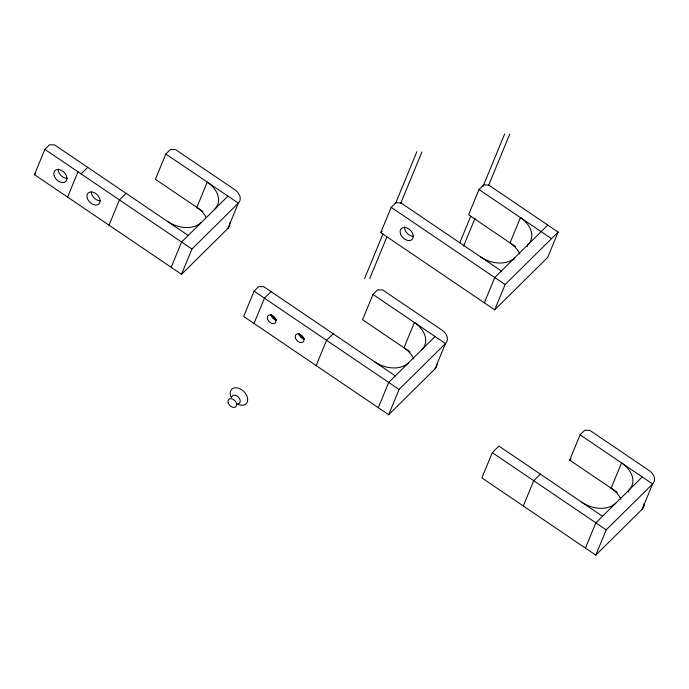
<?xml version="1.0" encoding="UTF-8"?>
<svg xmlns="http://www.w3.org/2000/svg" width="689" height="689" viewBox="0 0 689 689"><rect width="100%" height="100%" fill="white"/><g stroke="black" fill="none" stroke-linecap="round" stroke-linejoin="round"><path stroke-width="1.03" d="M202.885 211.471L155.413 179.295L165.825 154.017L170.467 149.427L175.566 149.573L234.596 189.587A12.781 8.957 22.4 0 1 238.325 203.16L227.913 228.438L181.517 274.325L34.45 174.644L44.871 149.367L49.505 144.776L54.603 144.914L188.209 235.474M67.591 197.106L78.012 171.828M109.017 225.191L119.438 199.913L126.07 193.351M171.165 267.306L181.586 242.028L227.973 196.141M181.517 274.325L191.938 249.048L238.325 203.16L165.825 154.017M395.348 375.875L263.818 286.719L258.719 286.581L254.077 291.171L243.665 316.449L388.665 414.726L435.052 368.83L445.473 343.561A12.781 8.957 22.4 0 0 441.744 329.979L382.705 289.966L377.606 289.828L372.973 294.418L362.552 319.696L410.024 351.872M254.017 323.468L264.438 298.191L271.061 291.636M316.165 365.583L326.577 340.306L333.209 333.752M515.639 246.688L468.589 214.804L479.001 189.527L483.644 184.936L488.742 185.074L558.133 232.107L547.712 257.385L494.693 309.835L380.767 232.615L391.188 207.337L395.822 202.747L400.92 202.885L501.385 270.975M364.567 278.571L382.955 233.967M395.624 203.238L416.871 151.692M369.666 278.718L386.83 237.076M400.722 203.376L421.969 151.83M378.304 407.707L388.725 382.429L435.112 336.533M388.665 414.726L399.077 389.449L445.473 343.561L372.973 294.418M459.744 242.924L470.776 216.157M483.032 186.418L504.692 133.873M463.611 246.033L475.057 218.275M488.535 185.565L509.782 134.019M513.839 259.813L514.64 257.867A25.553 17.914 22.4 0 1 480.672 256.937M494.693 309.835L505.115 284.557L558.133 232.107M527.094 246.696L527.895 244.759A25.553 17.914 22.4 0 0 520.436 217.603L510.015 242.881A25.553 17.914 22.4 0 1 519.825 254.008M602.496 516.268L498.922 446.076L492.291 452.63L481.878 477.908L595.804 555.127L642.191 509.231L652.612 483.954A12.781 8.957 22.4 0 0 648.883 470.38L589.844 430.367L584.754 430.229L580.112 434.819L569.691 460.097L617.163 492.273M523.304 505.984L533.725 480.707L540.348 474.153M585.443 548.108L595.864 522.83L642.251 476.934M595.804 555.127L606.225 529.85L652.612 483.954L580.112 434.819M628.196 491.989L628.997 490.051A25.553 17.914 22.4 0 0 621.547 462.896L611.126 488.174A25.553 17.914 22.4 0 1 620.935 499.301M34.45 174.644L35.776 173.335M81.121 173.938L87.744 167.384M380.767 232.615L382.094 231.297M547.772 225.088L494.754 277.538L484.341 302.807L484.755 302.402M569.691 460.097L571.017 458.779M479.001 189.527L551.501 238.661M391.188 207.337L505.115 284.557M44.871 149.367L191.938 249.048M254.077 291.171L399.077 389.449M492.291 452.63L606.225 529.85M231.599 397.226A5.107 3.497 45.3 0 1 238.394 397.079A5.107 3.497 45.3 0 1 238.118 403.849M231.116 397.303A10.223 6.993 45.3 0 1 236.801 387.804A10.223 6.993 45.3 0 1 247.678 399.413A10.223 6.993 45.3 0 1 237.369 403.978M644.051 503.53A12.781 8.957 22.4 0 1 642.191 509.231M615.742 503.159A25.553 17.914 22.4 0 1 581.774 502.229M206.011 217.199A25.553 17.914 22.4 0 0 196.839 207.38L207.26 182.103A25.553 17.914 22.4 0 1 214.718 209.249M201.464 222.366A25.553 17.914 22.4 0 1 167.496 221.436M229.773 222.736A12.781 8.957 22.4 0 1 227.913 228.438M100.422 200.826A7.665 5.245 45.3 0 1 91.267 191.895M67.272 178.356A7.665 5.245 45.3 0 1 58.143 168.986M413.598 236.327A7.665 5.245 45.3 0 1 404.46 226.957M413.796 358.9A25.553 17.914 22.4 0 0 403.987 347.773L414.399 322.504A25.553 17.914 22.4 0 1 421.857 349.65M436.99 364.102A12.781 8.957 22.4 0 1 435.052 368.83M408.603 362.767A25.553 17.914 22.4 0 1 374.635 361.837M304.271 339.022A5.107 3.497 45.3 0 1 298.897 333.812M304.073 338.773A10.223 6.993 45.3 0 1 299.06 333.683M276.608 320.092A5.107 3.497 45.3 0 1 270.889 314.554M276.108 319.817A10.223 6.993 45.3 0 1 271.096 314.727M228.205 402.953A5.107 3.497 45.3 0 0 235.655 406.915A5.107 3.497 45.3 0 0 233.08 399.319A5.107 3.497 45.3 0 0 228.205 402.953M87.348 198.346A7.665 5.245 45.3 0 0 98.527 204.288A7.665 5.245 45.3 0 0 94.669 192.894A7.665 5.245 45.3 0 0 87.348 198.346M54.207 175.884A7.665 5.245 45.3 0 0 65.386 181.818A7.665 5.245 45.3 0 0 61.528 170.433A7.665 5.245 45.3 0 0 54.207 175.884M400.524 233.855A7.665 5.245 45.3 0 0 411.703 239.789A7.665 5.245 45.3 0 0 407.845 228.395A7.665 5.245 45.3 0 0 400.524 233.855M295.512 338.101A5.107 3.497 45.3 0 0 302.962 342.054A5.107 3.497 45.3 0 0 300.387 334.458A5.107 3.497 45.3 0 0 295.512 338.101M267.547 319.145A5.107 3.497 45.3 0 0 274.997 323.107A5.107 3.497 45.3 0 0 272.431 315.51A5.107 3.497 45.3 0 0 267.547 319.145"/></g></svg>
